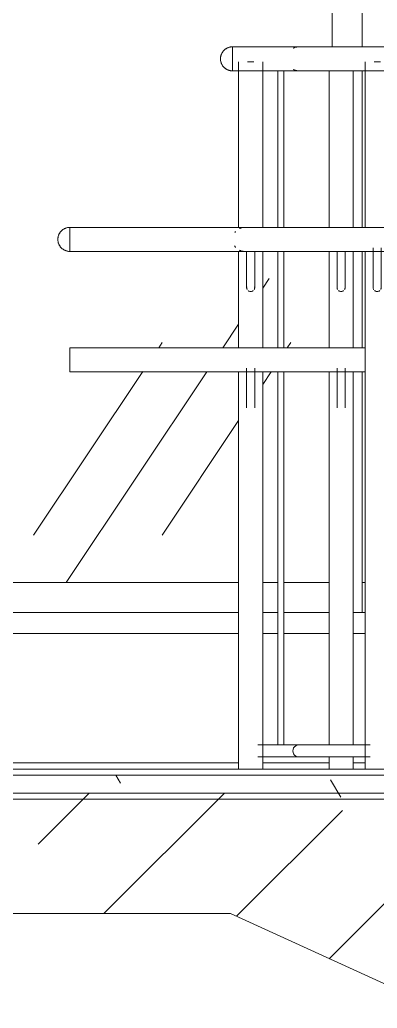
# Model space of a CAD drawing. Header units: millimetres. Extents: x -515342 to 330399, y -224905 to 507333.
# Drawn here: x 266367 to 266960, y 87624 to 89266 of the extents above; entities that cross this region are included whole.
import ezdxf

# ---------------------------------------------------------------- set-up
doc = ezdxf.new("R2010")
doc.units = ezdxf.units.MM
doc.layers.get('0').update_dxf_attribs({"lineweight": 0})
for name, color, linetype, lineweight in [('Витраж', 7, 'Continuous', 0), ('Лестницы', 7, 'Continuous', 0), ('Ограждение', 7, 'Continuous', 0), ('Панели витража', 7, 'Continuous', 0), ('Перекрытие', 7, 'Continuous', 0), ('Стены внутренние', 7, 'Continuous', 0)]:
    doc.layers.add(name, color=color, linetype=linetype, lineweight=lineweight)

# ---------------------------------------------------------------- blocks, each defined once
blk = doc.blocks.new('Ограждение - АР_Ограждение_Ограничение_D40-138916-О_АР_П_Разрез 2-2')
at = {"layer": 'Ограждение', "flags": 128}
for points in [[(5070, 870), (5070, 870.8), (5070.1, 871.6), (5070.1, 872.4), (5070.3, 873.2), (5070.4, 874), (5070.6, 874.8), (5070.8, 875.5), (5071, 876.3), (5071.3, 877), (5071.6, 877.8), (5071.9, 878.5), (5072.3, 879.2), (5072.6, 879.9), (5073.1, 880.6), (5073.5, 881.3), (5074, 881.9), (5074.4, 882.6), (5075, 883.2), (5075.5, 883.8), (5076.1, 884.3), (5076.7, 884.9), (5077.3, 885.4), (5077.9, 885.9), (5078.5, 886.4), (5079.2, 886.8), (5079.9, 887.2), (5080.6, 887.6), (5081.3, 888), (5082, 888.3), (5082.8, 888.6), (5083.5, 888.9), (5084.3, 889.2), (5085, 889.4), (5085.8, 889.6), (5086.6, 889.7), (5087.4, 889.8), (5088.2, 889.9), (5089, 890), (5089.8, 890), (5090, 890)], [(5090, 850), (5089.2, 850), (5088.4, 850.1), (5087.6, 850.1), (5086.8, 850.3), (5086, 850.4), (5085.2, 850.6), (5084.5, 850.8), (5083.7, 851), (5083, 851.3), (5082.2, 851.6), (5081.5, 851.9), (5080.8, 852.3), (5080.1, 852.6), (5079.4, 853.1), (5078.7, 853.5), (5078.1, 854), (5077.4, 854.4), (5076.8, 855), (5076.2, 855.5), (5075.7, 856.1), (5075.1, 856.7), (5074.6, 857.3), (5074.1, 857.9), (5073.6, 858.5), (5073.2, 859.2), (5072.8, 859.9), (5072.4, 860.6), (5072, 861.3), (5071.7, 862), (5071.4, 862.8), (5071.1, 863.5), (5070.8, 864.3), (5070.6, 865), (5070.4, 865.8), (5070.3, 866.6), (5070.2, 867.4), (5070.1, 868.2), (5070, 869), (5070, 869.8), (5070, 870)]]:
    blk.add_lwpolyline(points, dxfattribs=at)
blk = doc.blocks.new('Ограждение - АР_Ограждение_Балясина_D40 доп поручень 700_900-10028959-О_АР_П_Разрез 2-2')
at = {"layer": 'Ограждение'}
for p, q in [((5520, 1150.1), (5520, 890)), ((5560, 890), (5560, 1150.1)), ((5520, 850), (5520, 690)), ((5533.3, 850), (5533.3, 820)), ((5546.7, 820), (5546.7, 850)), ((5560, 690), (5560, 850)), ((5520, 650), (5520, 30)), ((5533.3, 655.9), (5533.3, 620)), ((5546.7, 620), (5546.7, 655.9)), ((5560, 30), (5560, 650)), ((5520, 10), (5520, -10)), ((5560, -10), (5560, 10.3))]:
    blk.add_line(p, q, dxfattribs=at)
at = {"layer": 'Ограждение', "flags": 128}
for points in [[(5533.3, 820), (5533.3, 818.8), (5533.3, 817.6), (5533.3, 816.4), (5533.3, 815.2), (5533.3, 814), (5533.3, 812.9), (5533.3, 811.7), (5533.3, 810.6), (5533.3, 809.4), (5533.3, 808.3), (5533.3, 807.2), (5533.3, 806.1), (5533.3, 805.1), (5533.3, 804.1), (5533.3, 803.1), (5533.3, 802.1), (5533.3, 801.1), (5533.3, 800.2), (5533.3, 799.3), (5533.3, 798.5), (5533.3, 797.7), (5533.3, 796.9), (5533.3, 796.1), (5533.3, 795.4), (5533.3, 794.8), (5533.3, 794.1), (5533.3, 793.5), (5533.3, 793), (5533.3, 792.5), (5533.3, 792), (5533.3, 791.6), (5533.3, 791.3), (5533.3, 790.9), (5533.3, 790.7), (5533.3, 790.4), (5533.3, 790.3), (5533.3, 790.1), (5533.3, 790), (5533.3, 790)], [(5546.7, 790), (5546.7, 790), (5546.7, 790.1), (5546.7, 790.2), (5546.7, 790.4), (5546.7, 790.6), (5546.7, 790.9), (5546.7, 791.2), (5546.7, 791.5), (5546.7, 791.9), (5546.7, 792.4), (5546.7, 792.9), (5546.7, 793.4), (5546.7, 794), (5546.7, 794.6), (5546.7, 795.2), (5546.7, 795.9), (5546.7, 796.7), (5546.7, 797.4), (5546.7, 798.3), (5546.7, 799.1), (5546.7, 800), (5546.7, 800.9), (5546.7, 801.8), (5546.7, 802.8), (5546.7, 803.8), (5546.7, 804.8), (5546.7, 805.9), (5546.7, 806.9), (5546.7, 808), (5546.7, 809.1), (5546.7, 810.3), (5546.7, 811.4), (5546.7, 812.6), (5546.7, 813.7), (5546.7, 814.9), (5546.7, 816.1), (5546.7, 817.3), (5546.7, 818.5), (5546.7, 819.7), (5546.7, 820)], [(5533.3, 620), (5533.3, 618.8), (5533.3, 617.6), (5533.3, 616.4), (5533.3, 615.2), (5533.3, 614), (5533.3, 612.9), (5533.3, 611.7), (5533.3, 610.6), (5533.3, 609.4), (5533.3, 608.3), (5533.3, 607.2), (5533.3, 606.1), (5533.3, 605.1), (5533.3, 604.1), (5533.3, 603.1), (5533.3, 602.1), (5533.3, 601.1), (5533.3, 600.2), (5533.3, 599.3), (5533.3, 598.5), (5533.3, 597.7), (5533.3, 596.9), (5533.3, 596.1), (5533.3, 595.4), (5533.3, 594.8), (5533.3, 594.1), (5533.3, 593.5), (5533.3, 593), (5533.3, 592.5), (5533.3, 592), (5533.3, 591.6), (5533.3, 591.3), (5533.3, 590.9), (5533.3, 590.7), (5533.3, 590.4), (5533.3, 590.3), (5533.3, 590.1), (5533.3, 590), (5533.3, 590)], [(5546.7, 590), (5546.7, 590), (5546.7, 590.1), (5546.7, 590.2), (5546.7, 590.4), (5546.7, 590.6), (5546.7, 590.9), (5546.7, 591.2), (5546.7, 591.5), (5546.7, 591.9), (5546.7, 592.4), (5546.7, 592.9), (5546.7, 593.4), (5546.7, 594), (5546.7, 594.6), (5546.7, 595.2), (5546.7, 595.9), (5546.7, 596.7), (5546.7, 597.4), (5546.7, 598.3), (5546.7, 599.1), (5546.7, 600), (5546.7, 600.9), (5546.7, 601.8), (5546.7, 602.8), (5546.7, 603.8), (5546.7, 604.8), (5546.7, 605.9), (5546.7, 606.9), (5546.7, 608), (5546.7, 609.1), (5546.7, 610.3), (5546.7, 611.4), (5546.7, 612.6), (5546.7, 613.7), (5546.7, 614.9), (5546.7, 616.1), (5546.7, 617.3), (5546.7, 618.5), (5546.7, 619.7), (5546.7, 620)]]:
    blk.add_lwpolyline(points, dxfattribs=at)
at = {"layer": 'Ограждение'}
for points, knots in [([(5534.2, 786.7), (5534, 787), (5533.7, 787.7), (5533.4, 788.7), (5533.3, 789.6), (5533.3, 790.3), (5533.4, 790.8), (5533.4, 791)], [0.3333333, 0.3333333, 0.3333333, 0.3333333, 0.3888889, 0.4444444, 0.4791667, 0.5138889, 0.5486111, 0.5486111, 0.5486111, 0.5486111]), ([(5546.6, 791.2), (5546.6, 790.9), (5546.7, 790.4), (5546.7, 789.7), (5546.6, 789), (5546.4, 788), (5546.1, 787.2), (5545.8, 786.7), (5545.8, 786.7)], [0.4444444, 0.4444444, 0.4444444, 0.4444444, 0.4791667, 0.5138889, 0.5486111, 0.5833333, 0.6527778, 0.6666667, 0.6666667, 0.6666667, 0.6666667]), ([(5544.3, 784.9), (5544.2, 784.8), (5543.8, 784.5), (5542.4, 783.7), (5541, 783.3), (5540, 783.3)], [0.7777778, 0.7777778, 0.7777778, 0.7777778, 0.7916667, 0.8611111, 1, 1, 1, 1])]:
    blk.add_open_spline(points, degree=3, knots=knots, dxfattribs=at)
blk.add_open_spline([(5540, 783.3), (5539.2, 783.3), (5537.7, 783.6), (5536.3, 784.4), (5535.7, 784.9)], degree=3, dxfattribs=at)
blk = doc.blocks.new('Ограждение - АР_Ограждение_Балясина_10-9707770-О_АР_П_Разрез 2-2')
at = {"layer": 'Ограждение'}
for p, q in [((5435, 1150), (5435, 890)), ((5440, 1150), (5435, 1150)), ((5445, 1150), (5440, 1150)), ((5445, 890), (5445, 1150)), ((5435, 850), (5435, 689.9)), ((5445, 689.9), (5445, 850)), ((5435, 650), (5435, 30)), ((5445, 30), (5445, 650)), ((5435, 30), (5440, 30)), ((5440, 30), (5445, 30))]:
    blk.add_line(p, q, dxfattribs=at)
blk = doc.blocks.new('Ограждение - АР_Ограждение_Балясина_D40 доп поручень 700_900-V185-О_АР_П_Разрез 2-2')
at = {"layer": 'Ограждение'}
for p, q in [((5370, 1165), (5370, 890)), ((5384.8, 1165), (5390, 1165)), ((5390, 1165), (5395.2, 1165)), ((5410, 890), (5410, 1165)), ((5370, 850), (5370, 690)), ((5383.3, 850.4), (5383.3, 820)), ((5396.7, 820), (5396.7, 850)), ((5410, 690), (5410, 850)), ((5370, 650), (5370, -10)), ((5383.3, 655.9), (5383.3, 620)), ((5396.7, 620), (5396.7, 655.9)), ((5410, -10), (5410, 650))]:
    blk.add_line(p, q, dxfattribs=at)
at = {"layer": 'Ограждение', "flags": 128}
for points in [[(5383.3, 820), (5383.3, 818.8), (5383.3, 817.6), (5383.3, 816.4), (5383.3, 815.2), (5383.3, 814), (5383.3, 812.9), (5383.3, 811.7), (5383.3, 810.6), (5383.3, 809.4), (5383.3, 808.3), (5383.3, 807.2), (5383.3, 806.1), (5383.3, 805.1), (5383.3, 804.1), (5383.3, 803.1), (5383.3, 802.1), (5383.3, 801.1), (5383.3, 800.2), (5383.3, 799.3), (5383.3, 798.5), (5383.3, 797.7), (5383.3, 796.9), (5383.3, 796.1), (5383.3, 795.4), (5383.3, 794.8), (5383.3, 794.1), (5383.3, 793.5), (5383.3, 793), (5383.3, 792.5), (5383.3, 792), (5383.3, 791.6), (5383.3, 791.3), (5383.3, 790.9), (5383.3, 790.7), (5383.3, 790.4), (5383.3, 790.3), (5383.3, 790.1), (5383.3, 790), (5383.3, 790)], [(5396.7, 790), (5396.7, 790), (5396.7, 790.1), (5396.7, 790.2), (5396.7, 790.4), (5396.7, 790.6), (5396.7, 790.9), (5396.7, 791.2), (5396.7, 791.5), (5396.7, 791.9), (5396.7, 792.4), (5396.7, 792.9), (5396.7, 793.4), (5396.7, 794), (5396.7, 794.6), (5396.7, 795.2), (5396.7, 795.9), (5396.7, 796.7), (5396.7, 797.4), (5396.7, 798.3), (5396.7, 799.1), (5396.7, 800), (5396.7, 800.9), (5396.7, 801.8), (5396.7, 802.8), (5396.7, 803.8), (5396.7, 804.8), (5396.7, 805.9), (5396.7, 806.9), (5396.7, 808), (5396.7, 809.1), (5396.7, 810.3), (5396.7, 811.4), (5396.7, 812.6), (5396.7, 813.7), (5396.7, 814.9), (5396.7, 816.1), (5396.7, 817.3), (5396.7, 818.5), (5396.7, 819.7), (5396.7, 820)], [(5383.3, 620), (5383.3, 618.8), (5383.3, 617.6), (5383.3, 616.4), (5383.3, 615.2), (5383.3, 614), (5383.3, 612.9), (5383.3, 611.7), (5383.3, 610.6), (5383.3, 609.4), (5383.3, 608.3), (5383.3, 607.2), (5383.3, 606.1), (5383.3, 605.1), (5383.3, 604.1), (5383.3, 603.1), (5383.3, 602.1), (5383.3, 601.1), (5383.3, 600.2), (5383.3, 599.3), (5383.3, 598.5), (5383.3, 597.7), (5383.3, 596.9), (5383.3, 596.1), (5383.3, 595.4), (5383.3, 594.8), (5383.3, 594.1), (5383.3, 593.5), (5383.3, 593), (5383.3, 592.5), (5383.3, 592), (5383.3, 591.6), (5383.3, 591.3), (5383.3, 590.9), (5383.3, 590.7), (5383.3, 590.4), (5383.3, 590.3), (5383.3, 590.1), (5383.3, 590), (5383.3, 590)], [(5396.7, 590), (5396.7, 590), (5396.7, 590.1), (5396.7, 590.2), (5396.7, 590.4), (5396.7, 590.6), (5396.7, 590.9), (5396.7, 591.2), (5396.7, 591.5), (5396.7, 591.9), (5396.7, 592.4), (5396.7, 592.9), (5396.7, 593.4), (5396.7, 594), (5396.7, 594.6), (5396.7, 595.2), (5396.7, 595.9), (5396.7, 596.7), (5396.7, 597.4), (5396.7, 598.3), (5396.7, 599.1), (5396.7, 600), (5396.7, 600.9), (5396.7, 601.8), (5396.7, 602.8), (5396.7, 603.8), (5396.7, 604.8), (5396.7, 605.9), (5396.7, 606.9), (5396.7, 608), (5396.7, 609.1), (5396.7, 610.3), (5396.7, 611.4), (5396.7, 612.6), (5396.7, 613.7), (5396.7, 614.9), (5396.7, 616.1), (5396.7, 617.3), (5396.7, 618.5), (5396.7, 619.7), (5396.7, 620)]]:
    blk.add_lwpolyline(points, dxfattribs=at)
at = {"layer": 'Ограждение'}
for points, knots in [([(5384.2, 786.7), (5384, 787), (5383.7, 787.7), (5383.4, 788.7), (5383.3, 789.6), (5383.3, 790.3), (5383.4, 790.8), (5383.4, 791)], [0.3333333, 0.3333333, 0.3333333, 0.3333333, 0.3888889, 0.4444444, 0.4791667, 0.5138889, 0.5486111, 0.5486111, 0.5486111, 0.5486111]), ([(5396.6, 791.2), (5396.6, 790.9), (5396.7, 790.4), (5396.7, 789.7), (5396.6, 789), (5396.4, 788), (5396.1, 787.2), (5395.8, 786.7), (5395.8, 786.7)], [0.4444444, 0.4444444, 0.4444444, 0.4444444, 0.4791667, 0.5138889, 0.5486111, 0.5833333, 0.6527778, 0.6666667, 0.6666667, 0.6666667, 0.6666667]), ([(5394.3, 784.9), (5394.2, 784.8), (5393.8, 784.5), (5392.4, 783.7), (5391, 783.3), (5390, 783.3)], [0.7777778, 0.7777778, 0.7777778, 0.7777778, 0.7916667, 0.8611111, 1, 1, 1, 1])]:
    blk.add_open_spline(points, degree=3, knots=knots, dxfattribs=at)
blk.add_open_spline([(5390, 783.3), (5389.2, 783.3), (5387.7, 783.6), (5386.3, 784.4), (5385.7, 784.9)], degree=3, dxfattribs=at)
blk = doc.blocks.new('Ограждение - Ограждение-9707695-О_АР_П_Разрез 2-2')
at = {"layer": 'Ограждение'}
for p, q in [((5470, 30), (5401.8, 30)), ((5401.8, 10), (5470, 10))]:
    blk.add_line(p, q, dxfattribs=at)
for name in ['Ограждение - АР_Ограждение_Балясина_D40 доп поручень 700_900-V185-О_АР_П_Разрез 2-2', 'Ограждение - АР_Ограждение_Балясина_10-9707770-О_АР_П_Разрез 2-2', 'Ограждение - АР_Ограждение_Балясина_D40 доп поручень 700_900-10028959-О_АР_П_Разрез 2-2', 'Ограждение - АР_Ограждение_Балясина_D40 доп поручень 700_900-10028959-О_АР_П_Разрез 2-2']:
    blk.add_blockref(name, (0, 0))
blk = doc.blocks.new('Тип верхнего поручня - АР_Ограждение_Ограничение_D40-138916-О_АР_П_Разрез 2-2')
at = {"layer": 'Ограждение', "flags": 128}
for points in [[(5339.9, 1170), (5339.9, 1170.8), (5340, 1171.6), (5340.1, 1172.4), (5340.2, 1173.2), (5340.3, 1174), (5340.5, 1174.8), (5340.7, 1175.5), (5340.9, 1176.3), (5341.2, 1177), (5341.5, 1177.8), (5341.8, 1178.5), (5342.2, 1179.2), (5342.6, 1179.9), (5343, 1180.6), (5343.4, 1181.3), (5343.9, 1181.9), (5344.4, 1182.6), (5344.9, 1183.2), (5345.4, 1183.8), (5346, 1184.3), (5346.6, 1184.9), (5347.2, 1185.4), (5347.8, 1185.9), (5348.5, 1186.4), (5349.1, 1186.8), (5349.8, 1187.2), (5350.5, 1187.6), (5351.2, 1188), (5351.9, 1188.3), (5352.7, 1188.6), (5353.4, 1188.9), (5354.2, 1189.2), (5355, 1189.4), (5355.7, 1189.6), (5356.5, 1189.7), (5357.3, 1189.8), (5358.1, 1189.9), (5358.9, 1190), (5359.7, 1190), (5359.9, 1190)], [(5359.9, 1150), (5359.1, 1150), (5358.3, 1150.1), (5357.5, 1150.1), (5356.7, 1150.3), (5356, 1150.4), (5355.2, 1150.6), (5354.4, 1150.8), (5353.6, 1151), (5352.9, 1151.3), (5352.1, 1151.6), (5351.4, 1151.9), (5350.7, 1152.3), (5350, 1152.6), (5349.3, 1153.1), (5348.6, 1153.5), (5348, 1154), (5347.4, 1154.4), (5346.7, 1155), (5346.1, 1155.5), (5345.6, 1156.1), (5345, 1156.7), (5344.5, 1157.3), (5344, 1157.9), (5343.5, 1158.5), (5343.1, 1159.2), (5342.7, 1159.9), (5342.3, 1160.6), (5341.9, 1161.3), (5341.6, 1162), (5341.3, 1162.8), (5341, 1163.5), (5340.8, 1164.3), (5340.6, 1165), (5340.4, 1165.8), (5340.2, 1166.6), (5340.1, 1167.4), (5340, 1168.2), (5340, 1169), (5339.9, 1169.8), (5339.9, 1170)]]:
    blk.add_lwpolyline(points, dxfattribs=at)
blk = doc.blocks.new('Тип верхнего поручня - Верхний поручень_Внутренний_-9707698-О_АР_П_Разрез 2-2')
at = {"layer": 'Ограждение'}
for p, q in [((5390, 1190), (5359.9, 1190)), ((5359.9, 1170), (5359.9, 1190)), ((5506.2, 1190), (5390, 1190)), ((5570, 1190), (5523.6, 1190)), ((5359.9, 1150), (5359.9, 1170)), ((5359.9, 1150), (5390, 1150)), ((5390, 1150), (5482.5, 1150)), ((5521.4, 1150), (5570, 1150))]:
    blk.add_line(p, q, dxfattribs=at)
blk = doc.blocks.new('Тип перил - АР_Ограждение_Ограничение_D40-138916-О_АР_П_Разрез 2-2')
at = {"layer": 'Ограждение', "flags": 128}
for points in [[(5070, 870), (5070, 870.8), (5070.1, 871.6), (5070.1, 872.4), (5070.3, 873.2), (5070.4, 874), (5070.6, 874.8), (5070.8, 875.5), (5071, 876.3), (5071.3, 877), (5071.6, 877.8), (5071.9, 878.5), (5072.3, 879.2), (5072.6, 879.9), (5073.1, 880.6), (5073.5, 881.3), (5074, 881.9), (5074.4, 882.6), (5075, 883.2), (5075.5, 883.8), (5076.1, 884.3), (5076.7, 884.9), (5077.3, 885.4), (5077.9, 885.9), (5078.5, 886.4), (5079.2, 886.8), (5079.9, 887.2), (5080.6, 887.6), (5081.3, 888), (5082, 888.3), (5082.8, 888.6), (5083.5, 888.9), (5084.3, 889.2), (5085, 889.4), (5085.8, 889.6), (5086.6, 889.7), (5087.4, 889.8), (5088.2, 889.9), (5089, 890), (5089.8, 890), (5090, 890)], [(5090, 850), (5089.2, 850), (5088.4, 850.1), (5087.6, 850.1), (5086.8, 850.3), (5086, 850.4), (5085.2, 850.6), (5084.5, 850.8), (5083.7, 851), (5083, 851.3), (5082.2, 851.6), (5081.5, 851.9), (5080.8, 852.3), (5080.1, 852.6), (5079.4, 853.1), (5078.7, 853.5), (5078.1, 854), (5077.4, 854.4), (5076.8, 855), (5076.2, 855.5), (5075.7, 856.1), (5075.1, 856.7), (5074.6, 857.3), (5074.1, 857.9), (5073.6, 858.5), (5073.2, 859.2), (5072.8, 859.9), (5072.4, 860.6), (5072, 861.3), (5071.7, 862), (5071.4, 862.8), (5071.1, 863.5), (5070.8, 864.3), (5070.6, 865), (5070.4, 865.8), (5070.3, 866.6), (5070.2, 867.4), (5070.1, 868.2), (5070, 869), (5070, 869.8), (5070, 870)]]:
    blk.add_lwpolyline(points, dxfattribs=at)
blk = doc.blocks.new('Тип перил - Перила_Внутренний_-9707709-О_АР_П_Разрез 2-2')
at = {"layer": 'Ограждение'}
for p, q in [((5390, 890), (5090, 890)), ((5090, 870), (5090, 890)), ((5430, 890), (5390, 890)), ((5090, 850), (5090, 870)), ((5090, 850), (5390, 850)), ((5390, 850), (5430, 850))]:
    blk.add_line(p, q, dxfattribs=at)
blk = doc.blocks.new('Тип перил - Перила_Внутренний_-9707720-О_АР_П_Разрез 2-2')
at = {"layer": 'Ограждение'}
for p, q in [((5390, 690), (5090, 690)), ((5090, 670), (5090, 690)), ((5579.6, 690), (5390, 690)), ((5090, 650), (5090, 670)), ((5090, 650), (5390, 650)), ((5390, 650), (5579.6, 650))]:
    blk.add_line(p, q, dxfattribs=at)
blk = doc.blocks.new('Ограждение - АР_Ограждение_Балясина_D40_900-10028987-О_АР_П_Разрез 2-2')
at = {"layer": 'Ограждение'}
for p, q in [((5580, 890), (5580, 1165)), ((5600, 1165), (5594.8, 1165)), ((5605.2, 1165), (5600, 1165)), ((5620, 1165), (5620, 890)), ((5593.3, 820), (5593.3, 855.9)), ((5606.7, 855.9), (5606.7, 820)), ((5580, -10), (5580, 850)), ((5620, 850), (5620, -10))]:
    blk.add_line(p, q, dxfattribs=at)
at = {"layer": 'Ограждение', "flags": 128}
for points in [[(5593.3, 790), (5593.3, 790), (5593.3, 790.1), (5593.3, 790.2), (5593.3, 790.4), (5593.3, 790.6), (5593.3, 790.9), (5593.3, 791.2), (5593.3, 791.5), (5593.3, 791.9), (5593.3, 792.4), (5593.3, 792.9), (5593.3, 793.4), (5593.3, 794), (5593.3, 794.6), (5593.3, 795.2), (5593.3, 795.9), (5593.3, 796.7), (5593.3, 797.4), (5593.3, 798.3), (5593.3, 799.1), (5593.3, 800), (5593.3, 800.9), (5593.3, 801.8), (5593.3, 802.8), (5593.3, 803.8), (5593.3, 804.8), (5593.3, 805.9), (5593.3, 806.9), (5593.3, 808), (5593.3, 809.1), (5593.3, 810.3), (5593.3, 811.4), (5593.3, 812.6), (5593.3, 813.7), (5593.3, 814.9), (5593.3, 816.1), (5593.3, 817.3), (5593.3, 818.5), (5593.3, 819.7), (5593.3, 820)], [(5606.7, 820), (5606.7, 818.8), (5606.7, 817.6), (5606.7, 816.4), (5606.7, 815.2), (5606.7, 814), (5606.7, 812.9), (5606.7, 811.7), (5606.7, 810.6), (5606.7, 809.4), (5606.7, 808.3), (5606.7, 807.2), (5606.7, 806.1), (5606.7, 805.1), (5606.7, 804.1), (5606.7, 803.1), (5606.7, 802.1), (5606.7, 801.1), (5606.7, 800.2), (5606.7, 799.3), (5606.7, 798.5), (5606.7, 797.7), (5606.7, 796.9), (5606.7, 796.1), (5606.7, 795.4), (5606.7, 794.8), (5606.7, 794.1), (5606.7, 793.5), (5606.7, 793), (5606.7, 792.5), (5606.7, 792), (5606.7, 791.6), (5606.7, 791.3), (5606.7, 790.9), (5606.7, 790.7), (5606.7, 790.4), (5606.7, 790.3), (5606.7, 790.1), (5606.7, 790), (5606.7, 790)]]:
    blk.add_lwpolyline(points, dxfattribs=at)
at = {"layer": 'Ограждение'}
for points, knots in [([(5593.4, 791.2), (5593.4, 790.9), (5593.3, 790.4), (5593.3, 789.7), (5593.4, 789), (5593.6, 788), (5593.9, 787.2), (5594.2, 786.7), (5594.2, 786.7)], [0.4444444, 0.4444444, 0.4444444, 0.4444444, 0.4791667, 0.5138889, 0.5486111, 0.5833333, 0.6527778, 0.6666667, 0.6666667, 0.6666667, 0.6666667]), ([(5605.8, 786.7), (5606, 787), (5606.3, 787.7), (5606.6, 788.7), (5606.7, 789.6), (5606.7, 790.3), (5606.6, 790.8), (5606.6, 791)], [0.3333333, 0.3333333, 0.3333333, 0.3333333, 0.3888889, 0.4444444, 0.4791667, 0.5138889, 0.5486111, 0.5486111, 0.5486111, 0.5486111]), ([(5595.7, 784.9), (5595.8, 784.8), (5596.2, 784.5), (5597.6, 783.7), (5599, 783.3), (5600, 783.3)], [0.7777778, 0.7777778, 0.7777778, 0.7777778, 0.7916667, 0.8611111, 1, 1, 1, 1])]:
    blk.add_open_spline(points, degree=3, knots=knots, dxfattribs=at)
blk.add_open_spline([(5600, 783.3), (5600.8, 783.3), (5602.3, 783.6), (5603.7, 784.4), (5604.3, 784.9)], degree=3, dxfattribs=at)
blk = doc.blocks.new('Ограждение - Ограждение-9707916-О_АР_П_Разрез 2-2')
at = {"layer": 'Ограждение'}
for p, q in [((5588.2, 30), (5470, 30)), ((5470, 10), (5588.2, 10))]:
    blk.add_line(p, q, dxfattribs=at)
at = {"layer": 'Ограждение', "flags": 128}
for points in [[(5460, 20), (5460.3, 22.6), (5461.3, 25), (5462.9, 27.1), (5465, 28.7), (5467.4, 29.7), (5470, 30)], [(5470, 30), (5467.4, 29.7), (5465, 28.7), (5462.9, 27.1), (5461.3, 25), (5460.3, 22.6), (5460, 20)], [(5470, 10), (5467.4, 10.3), (5465, 11.3), (5462.9, 12.9), (5461.3, 15), (5460.3, 17.4), (5460, 20)], [(5460, 20), (5460.3, 17.4), (5461.3, 15), (5462.9, 12.9), (5465, 11.3), (5467.4, 10.3), (5470, 10)]]:
    blk.add_lwpolyline(points, dxfattribs=at)
blk.add_blockref('Ограждение - АР_Ограждение_Балясина_D40_900-10028987-О_АР_П_Разрез 2-2', (0, 0))
blk = doc.blocks.new('Тип верхнего поручня - Верхний поручень_Внутренний_-9708042-О_АР_П_Разрез 2-2')
at = {"layer": 'Ограждение'}
for p, q in [((5727.5, 1190), (5570, 1190)), ((5570, 1150), (5727.5, 1150))]:
    blk.add_line(p, q, dxfattribs=at)
at = {"layer": 'Ограждение', "flags": 128}
for points in [[(5460.6, 1187.6), (5461.3, 1188), (5462, 1188.3), (5462.8, 1188.6), (5463.5, 1188.9), (5464.3, 1189.2), (5465, 1189.4), (5465.8, 1189.6), (5466.6, 1189.7), (5467.4, 1189.8), (5468.2, 1189.9), (5469, 1190), (5469.8, 1190), (5470, 1190)], [(5570, 1190), (5566, 1190), (5562, 1190), (5558, 1190), (5554.1, 1190), (5550.1, 1190), (5546.2, 1190), (5542.4, 1190), (5538.5, 1190), (5534.8, 1190), (5531.1, 1190), (5527.4, 1190), (5523.8, 1190), (5520.3, 1190), (5516.9, 1190), (5513.5, 1190), (5510.3, 1190), (5507.1, 1190), (5504.1, 1190), (5501.1, 1190), (5498.3, 1190), (5495.5, 1190), (5492.9, 1190), (5490.4, 1190), (5488.1, 1190), (5485.9, 1190), (5483.8, 1190), (5481.8, 1190), (5480, 1190), (5478.3, 1190), (5476.8, 1190), (5475.4, 1190), (5474.2, 1190), (5473.1, 1190), (5472.2, 1190), (5471.5, 1190), (5470.9, 1190), (5470.4, 1190), (5470.1, 1190), (5470, 1190), (5470, 1190)], [(5470, 1190), (5470.1, 1190), (5470.3, 1190), (5470.7, 1190), (5471.3, 1190), (5472, 1190), (5472.9, 1190), (5473.9, 1190), (5475.1, 1190), (5476.4, 1190), (5477.9, 1190), (5479.5, 1190), (5481.3, 1190), (5483.2, 1190), (5485.3, 1190), (5487.5, 1190), (5489.8, 1190), (5492.2, 1190), (5494.8, 1190), (5497.5, 1190), (5500.3, 1190), (5503.3, 1190), (5506.3, 1190), (5509.4, 1190), (5512.6, 1190), (5516, 1190), (5519.4, 1190), (5522.9, 1190), (5526.4, 1190), (5530.1, 1190), (5533.8, 1190), (5537.5, 1190), (5541.3, 1190), (5545.2, 1190), (5549.1, 1190), (5553, 1190), (5557, 1190), (5560.9, 1190), (5564.9, 1190), (5568.9, 1190)], [(5464.5, 1150.8), (5463.7, 1151), (5463, 1151.3), (5462.2, 1151.6), (5461.5, 1151.9), (5460.8, 1152.3)], [(5470, 1150), (5469.2, 1150), (5468.4, 1150.1), (5467.6, 1150.1), (5466.8, 1150.3), (5466, 1150.4), (5465.2, 1150.6)], [(5470, 1150), (5470.1, 1150), (5470.3, 1150), (5470.7, 1150), (5471.3, 1150), (5472, 1150), (5472.9, 1150), (5473.9, 1150), (5475.1, 1150), (5476.4, 1150), (5477.9, 1150), (5479.5, 1150), (5481.3, 1150), (5483.2, 1150), (5485.3, 1150), (5487.5, 1150), (5489.8, 1150), (5492.2, 1150), (5494.8, 1150), (5497.5, 1150), (5500.3, 1150), (5503.3, 1150), (5506.3, 1150), (5509.4, 1150), (5512.6, 1150), (5516, 1150), (5519.4, 1150), (5522.9, 1150), (5526.4, 1150), (5530.1, 1150), (5533.8, 1150), (5537.5, 1150), (5541.3, 1150), (5545.2, 1150), (5549.1, 1150), (5553, 1150), (5557, 1150), (5560.9, 1150), (5564.9, 1150), (5568.9, 1150), (5570, 1150)], [(5481.8, 1150), (5480, 1150), (5478.3, 1150), (5476.8, 1150), (5475.4, 1150), (5474.2, 1150), (5473.1, 1150), (5472.2, 1150), (5471.5, 1150), (5470.9, 1150), (5470.4, 1150), (5470.1, 1150), (5470, 1150), (5470, 1150)], [(5570, 1150), (5566, 1150), (5562, 1150), (5558, 1150), (5554.1, 1150), (5550.1, 1150), (5546.2, 1150), (5542.4, 1150), (5538.5, 1150), (5534.8, 1150), (5531.1, 1150), (5527.4, 1150), (5523.8, 1150), (5521.4, 1150)]]:
    blk.add_lwpolyline(points, dxfattribs=at)
blk = doc.blocks.new('Тип перил - Перила_Внутренний_-9708056-О_АР_П_Разрез 2-2')
at = {"layer": 'Ограждение'}
for p, q in [((5738.7, 890), (5430, 890)), ((5430, 850), (5738.7, 850))]:
    blk.add_line(p, q, dxfattribs=at)
at = {"layer": 'Ограждение', "flags": 128}
for points in [[(5371.3, 888), (5372, 888.3), (5372.8, 888.6), (5373.5, 888.9), (5374.3, 889.2), (5375, 889.4), (5375.8, 889.6), (5376.6, 889.7), (5377.4, 889.8), (5378.2, 889.9), (5379, 890), (5379.8, 890), (5380, 890)], [(5430, 890), (5428, 890), (5426, 890), (5424, 890), (5422, 890), (5420.1, 890), (5418.1, 890), (5416.2, 890), (5414.3, 890), (5412.4, 890), (5410.5, 890), (5408.7, 890), (5406.9, 890), (5405.2, 890), (5403.4, 890), (5401.8, 890), (5400.1, 890), (5398.6, 890), (5397, 890), (5395.6, 890), (5394.1, 890), (5392.8, 890), (5391.5, 890), (5390.2, 890), (5389, 890), (5387.9, 890), (5386.9, 890), (5385.9, 890), (5385, 890), (5384.2, 890), (5383.4, 890), (5382.7, 890), (5382.1, 890), (5381.6, 890), (5381.1, 890), (5380.7, 890), (5380.4, 890), (5380.2, 890), (5380.1, 890), (5380, 890), (5380, 890)], [(5380, 890), (5380, 890), (5380.2, 890), (5380.4, 890), (5380.6, 890), (5381, 890), (5381.4, 890), (5381.9, 890), (5382.5, 890), (5383.2, 890), (5383.9, 890), (5384.8, 890), (5385.7, 890), (5386.6, 890), (5387.6, 890), (5388.7, 890), (5389.9, 890), (5391.1, 890)], [(5392.4, 890), (5393.8, 890), (5395.2, 890), (5396.6, 890), (5398.1, 890), (5399.7, 890), (5401.3, 890), (5403, 890), (5404.7, 890), (5406.4, 890), (5408.2, 890), (5410, 890), (5411.9, 890), (5413.8, 890), (5415.7, 890), (5417.6, 890), (5419.5, 890), (5421.5, 890), (5423.5, 890), (5425.5, 890), (5427.5, 890), (5429.5, 890)], [(5363.5, 881.3), (5364, 881.9), (5364.4, 882.6), (5365, 883.2)], [(5365.1, 856.7), (5364.6, 857.3), (5364.1, 857.9), (5363.6, 858.5), (5363.2, 859.2)], [(5380, 850), (5379.2, 850), (5378.4, 850.1), (5377.6, 850.1), (5376.8, 850.3), (5376, 850.4), (5375.2, 850.6), (5374.5, 850.8), (5373.7, 851), (5373, 851.3), (5372.2, 851.6), (5371.5, 851.9)], [(5380, 850), (5380, 850), (5380.2, 850), (5380.4, 850), (5380.6, 850), (5381, 850), (5381.4, 850), (5381.9, 850), (5382.5, 850), (5383.2, 850), (5383.9, 850), (5384.8, 850), (5385.7, 850), (5386.6, 850), (5387.6, 850), (5388.7, 850), (5389.9, 850), (5391.1, 850), (5392.4, 850), (5393.8, 850), (5395.2, 850), (5396.6, 850), (5398.1, 850), (5399.7, 850), (5401.3, 850), (5403, 850), (5404.7, 850), (5406.4, 850), (5408.2, 850), (5410, 850), (5411.9, 850), (5413.8, 850), (5415.7, 850), (5417.6, 850), (5419.5, 850), (5421.5, 850), (5423.5, 850), (5425.5, 850), (5427.5, 850), (5429.5, 850), (5430, 850)], [(5391.5, 850), (5390.2, 850), (5389, 850), (5387.9, 850), (5386.9, 850), (5385.9, 850), (5385, 850), (5384.2, 850), (5383.4, 850), (5382.7, 850), (5382.1, 850), (5381.6, 850), (5381.1, 850), (5380.7, 850), (5380.4, 850), (5380.2, 850), (5380.1, 850), (5380, 850), (5380, 850)], [(5430, 850), (5428, 850), (5426, 850), (5424, 850), (5422, 850), (5420.1, 850), (5418.1, 850), (5416.2, 850), (5414.3, 850), (5412.4, 850), (5410.5, 850), (5408.7, 850), (5406.9, 850), (5405.2, 850), (5403.4, 850), (5401.8, 850), (5400.1, 850), (5398.6, 850), (5397, 850), (5395.6, 850), (5394.1, 850), (5392.8, 850)]]:
    blk.add_lwpolyline(points, dxfattribs=at)
blk = doc.blocks.new('Прямоугольный импост - АР_Импост_50х100 _импост витража_-V237-О_АР_П_Разрез 2-2')
at = {"layer": 'Витраж'}
blk.add_line((5575, 250), (5575, 275), dxfattribs=at)
blk = doc.blocks.new('Системная панель - АР_ПанельВитража__Cтекло_СМ4-10132525-О_АР_П_Разрез 2-2')
at = {"layer": 'Панели витража'}
h = blk.add_hatch(dxfattribs=at)
h.set_pattern_fill('FP_44', color=256, style=0, pattern_type=2)
h.set_pattern_definition([(236.31, (-5255.8, 8823.7), (-1777.996, -3556.002), [641.07, -5769.6]), (236.31, (-5220.23, 8717), (-1777.996, -3556.002), [384.64, -6026.03]), (236.31, (-5433.6, 8717), (-1777.996, -3556.002), [384.64, -6026.03])])
h.paths.add_polyline_path([(4425, 300), (5370, 300), (5370, 650), (5090, 650.7), (5090, 690), (5370, 690), (5370, 850), (5088.3, 850.7), (5075, 857.4), (5075, 858.8), (5070.3, 868), (5071.7, 865.8), (5072.3, 866.5), (5072.7, 867.6), (5073.3, 868), (5071.5, 870.3), (5073.5, 872.3), (5073.5, 873.7), (5072.5, 874.5), (5071.6, 874.8), (5070.8, 875.2), (5073.5, 879.1), (5081.1, 887.2), (5085.8, 888.4), (5090, 889.3), (5090, 890), (5370, 890), (5370, 1150), (5358.2, 1150.7), (5344.9, 1157.4), (5345, 1158.8), (5340.3, 1168), (5341.7, 1165.8), (5342.3, 1166.5), (5342.7, 1167.6), (5343.2, 1168), (5341.5, 1170.3), (5343.5, 1172.3), (5343.4, 1173.7), (5342.4, 1174.5), (5341.6, 1174.8), (5340.7, 1175.2), (5343.5, 1179.1), (5351.1, 1187.2), (5355.8, 1188.4), (5359.9, 1189.3), (5359.9, 1190), (5525, 1190), (5525, 2725), (4425, 2725), (4425, 539.7)])
h.paths.add_polyline_path([(5410, 300), (5435, 300), (5435, 650), (5410, 650), (5410, 355.5)])
h.paths.add_polyline_path([(5445, 300), (5520, 300), (5520, 650), (5445, 650), (5445, 355.5)])
h.paths.add_polyline_path([(5410, 690), (5435, 690), (5435, 850), (5410, 849.7), (5410, 724)])
h.paths.add_polyline_path([(5445, 690), (5520, 690), (5520, 850), (5445, 850), (5445, 724)])
h.paths.add_polyline_path([(5390, 783.3), (5394.3, 785.3), (5385.7, 784.9), (5387.7, 783.7)])
h.paths.add_polyline_path([(5520, 890), (5520, 1150), (5445, 1150), (5445, 890), (5472.5, 890)])
h.paths.add_polyline_path([(5435, 890), (5435, 1150), (5410, 1150), (5410, 890), (5430, 890)])
blk = doc.blocks.new('Прямоугольный импост - АР_Импост_50х100 _импост витража_-V244-О_АР_П_Разрез 2-2')
at = {"layer": 'Витраж'}
for p, q in [((4425, 250), (4425, 300)), ((5370, 300), (4425, 300)), ((5435, 300), (5409.8, 300)), ((5520, 300), (5444.8, 300))]:
    blk.add_line(p, q, dxfattribs=at)
blk = doc.blocks.new('Прямоугольный импост - АР_Импост_50х100 _импост витража_-V245-О_АР_П_Разрез 2-2')
at = {"layer": 'Витраж'}
for p, q in [((5575, 250), (5575, 300)), ((5579.6, 300), (5575, 300)), ((5635, 300), (5620, 300)), ((5695.2, 300), (5644.8, 300)), ((5735, 300), (5705, 300)), ((5795.1, 300), (5744.8, 300)), ((5835.1, 300), (5804.9, 300)), ((5895.1, 300), (5844.9, 300)), ((5935.1, 300), (5904.9, 300)), ((5995.1, 300), (5944.9, 300)), ((6035.1, 300), (6004.9, 300)), ((6095.1, 300), (6044.9, 300)), ((6120, 300), (6104.9, 300)), ((6180, 300), (6160, 300)), ((6235.1, 300), (6220, 300)), ((6295.1, 300), (6244.9, 300)), ((6335.1, 300), (6304.9, 300)), ((6395.1, 300), (6344.9, 300)), ((6435.1, 300), (6404.9, 300)), ((6477.8, 300), (6444.9, 300)), ((6595.1, 300), (6571.1, 300)), ((6635.1, 300), (6604.9, 300)), ((6675, 300), (6644.9, 300)), ((6675, 300), (6675, 250.6))]:
    blk.add_line(p, q, dxfattribs=at)
blk = doc.blocks.new('Прямоугольный импост - АР_Импост_50х100 _импост витража_-V248-О_АР_П_Разрез 2-2')
at = {"layer": 'Витраж'}
for p, q in [((5525, 2750), (5525, 1190)), ((5575, 1190), (5575, 2750)), ((5575, 890), (5575, 1150)), ((5575, 690), (5575, 850)), ((5575, 275), (5575, 650))]:
    blk.add_line(p, q, dxfattribs=at)
blk = doc.blocks.new('Тип верхнего поручня - Верхний поручень_Внутренний_-10129593-О_АР_П_Разрез 2-2')
at = {"layer": 'Ограждение', "flags": 128}
for points in [[(5460.6, 1187.6), (5461.3, 1188), (5462, 1188.3), (5462.8, 1188.6), (5463.5, 1188.9), (5464.3, 1189.2), (5465, 1189.4), (5465.8, 1189.6), (5466.6, 1189.7), (5467.4, 1189.8), (5468.2, 1189.9), (5469, 1190), (5469.8, 1190), (5470, 1190)], [(5506.2, 1190), (5504.1, 1190), (5501.1, 1190), (5498.3, 1190), (5495.5, 1190), (5492.9, 1190), (5490.4, 1190), (5488.1, 1190), (5485.9, 1190), (5483.8, 1190), (5481.8, 1190), (5480, 1190), (5478.3, 1190), (5476.8, 1190), (5475.4, 1190), (5474.2, 1190), (5473.1, 1190), (5472.2, 1190), (5471.5, 1190), (5470.9, 1190), (5470.4, 1190), (5470.1, 1190), (5470, 1190), (5470, 1190)], [(5470, 1190), (5470.1, 1190), (5470.3, 1190), (5470.7, 1190), (5471.3, 1190), (5472, 1190), (5472.9, 1190), (5473.9, 1190), (5475.1, 1190), (5476.4, 1190), (5477.9, 1190), (5479.5, 1190), (5481.3, 1190), (5483.2, 1190), (5485.3, 1190), (5487.5, 1190), (5489.8, 1190), (5492.2, 1190), (5494.8, 1190), (5497.5, 1190), (5500.3, 1190), (5503.3, 1190), (5506.2, 1190)], [(5523.6, 1190), (5526.4, 1190), (5530.1, 1190), (5533.8, 1190), (5537.5, 1190), (5541.3, 1190), (5545.2, 1190), (5549.1, 1190), (5553, 1190), (5557, 1190), (5560.9, 1190), (5564.9, 1190), (5568.9, 1190)], [(5570, 1190), (5566, 1190), (5562, 1190), (5558, 1190), (5554.1, 1190), (5550.1, 1190), (5546.2, 1190), (5542.4, 1190), (5538.5, 1190), (5534.8, 1190), (5531.1, 1190), (5527.4, 1190), (5523.8, 1190)], [(5464.5, 1150.8), (5463.7, 1151), (5463, 1151.3), (5462.2, 1151.6), (5461.5, 1151.9), (5460.8, 1152.3)], [(5470, 1150), (5469.2, 1150), (5468.4, 1150.1), (5467.6, 1150.1), (5466.8, 1150.3), (5466, 1150.4)], [(5470, 1150), (5470.1, 1150), (5470.3, 1150), (5470.7, 1150), (5471.3, 1150), (5472, 1150), (5472.9, 1150), (5473.9, 1150), (5475.1, 1150), (5476.4, 1150), (5477.9, 1150), (5479.5, 1150), (5481.3, 1150), (5482.5, 1150)], [(5481.8, 1150), (5480, 1150), (5478.3, 1150), (5476.8, 1150), (5475.4, 1150), (5474.2, 1150), (5473.1, 1150), (5472.2, 1150), (5471.5, 1150), (5470.9, 1150), (5470.4, 1150), (5470.1, 1150), (5470, 1150), (5470, 1150)], [(5521.4, 1150), (5522.9, 1150), (5526, 1150)], [(5570, 1150), (5566, 1150), (5562, 1150), (5558, 1150), (5554.1, 1150), (5550.1, 1150), (5546.2, 1150), (5542.4, 1150), (5538.5, 1150), (5534.8, 1150), (5531.1, 1150), (5527.4, 1150), (5523.8, 1150), (5521.4, 1150)], [(5526.4, 1150), (5530.1, 1150), (5533.8, 1150), (5537.5, 1150), (5541.3, 1150), (5545.2, 1150), (5549.1, 1150), (5553, 1150), (5557, 1150), (5560.9, 1150), (5564.9, 1150), (5568.9, 1150)]]:
    blk.add_lwpolyline(points, dxfattribs=at)
blk = doc.blocks.new('Тип перил - Перила_Внутренний_-10129604-О_АР_П_Разрез 2-2')
at = {"layer": 'Ограждение'}
blk.add_line((5389.9, 850), (5391.1, 850), dxfattribs=at)
at = {"layer": 'Ограждение', "flags": 128}
for points in [[(5371.3, 888), (5372, 888.3), (5372.8, 888.6), (5373.5, 888.9), (5374.3, 889.2), (5375, 889.4), (5375.8, 889.6), (5376.6, 889.7), (5377.4, 889.8), (5378.2, 889.9), (5379, 890), (5379.8, 890), (5380, 890)], [(5391.5, 890), (5390.2, 890), (5389, 890), (5387.9, 890), (5386.9, 890), (5385.9, 890), (5385, 890), (5384.2, 890), (5383.4, 890), (5382.7, 890), (5382.1, 890), (5381.6, 890), (5381.1, 890), (5380.7, 890), (5380.4, 890), (5380.2, 890), (5380.1, 890), (5380, 890), (5380, 890)], [(5380, 890), (5380, 890), (5380.2, 890), (5380.4, 890), (5380.6, 890), (5381, 890), (5381.4, 890), (5381.9, 890), (5382.5, 890), (5383.2, 890), (5383.9, 890), (5384.8, 890), (5385.7, 890), (5386.6, 890), (5387.6, 890), (5388.7, 890), (5389.9, 890), (5391.1, 890)], [(5392.4, 890), (5393.8, 890), (5395.2, 890), (5396.6, 890), (5398.1, 890), (5399.7, 890), (5401.3, 890), (5403, 890), (5404.7, 890), (5406.4, 890), (5408.2, 890), (5410, 890), (5411.9, 890), (5413.8, 890), (5415.7, 890), (5417.6, 890), (5418.9, 890)], [(5418.1, 890), (5416.2, 890), (5414.3, 890), (5412.4, 890), (5410.5, 890), (5408.7, 890), (5406.9, 890), (5405.2, 890), (5403.4, 890), (5401.8, 890), (5400.1, 890), (5398.6, 890), (5397, 890), (5395.6, 890), (5394.1, 890), (5392.8, 890)], [(5419.5, 890), (5421.5, 890), (5423.5, 890), (5425.5, 890), (5427.5, 890), (5429.5, 890)], [(5430, 890), (5428, 890), (5426, 890), (5424, 890), (5422, 890), (5420.1, 890)], [(5363.5, 881.3), (5364, 881.9), (5364.4, 882.6), (5365, 883.2)], [(5365.1, 856.7), (5364.6, 857.3), (5364.1, 857.9), (5363.6, 858.5), (5363.2, 859.2)], [(5380, 850), (5379.2, 850), (5378.4, 850.1), (5377.6, 850.1), (5376.8, 850.3), (5376, 850.4), (5375.2, 850.6), (5374.5, 850.8), (5373.7, 851), (5373, 851.3), (5372.2, 851.6), (5371.5, 851.9)], [(5380, 850), (5380, 850), (5380.2, 850), (5380.4, 850), (5380.6, 850), (5381, 850), (5381.4, 850), (5381.9, 850), (5382.5, 850), (5383.2, 850), (5383.9, 850), (5384.8, 850), (5385.7, 850), (5386.6, 850), (5387.6, 850), (5388.7, 850)], [(5391.5, 850), (5390.2, 850), (5389, 850), (5387.9, 850), (5386.9, 850), (5385.9, 850), (5385, 850), (5384.2, 850), (5383.4, 850), (5382.7, 850), (5382.1, 850), (5381.6, 850), (5381.1, 850), (5380.7, 850), (5380.4, 850), (5380.2, 850), (5380.1, 850), (5380, 850), (5380, 850)], [(5392.4, 850), (5393.8, 850), (5395.2, 850), (5396.6, 850), (5398.1, 850), (5399.7, 850), (5401.3, 850), (5403, 850), (5404.7, 850), (5406.4, 850), (5408.2, 850), (5410, 850), (5411.9, 850), (5413.8, 850), (5415.7, 850), (5417.6, 850), (5418.9, 850)], [(5418.1, 850), (5416.2, 850), (5414.3, 850), (5412.4, 850), (5410.5, 850), (5408.7, 850), (5406.9, 850), (5405.2, 850), (5403.4, 850), (5401.8, 850), (5400.1, 850), (5398.6, 850), (5397, 850), (5395.6, 850), (5394.1, 850), (5392.8, 850)], [(5419.5, 850), (5421.5, 850), (5423.5, 850), (5425.5, 850), (5427.5, 850), (5429.5, 850)], [(5430, 850), (5428, 850), (5426, 850), (5424, 850), (5422, 850), (5420.1, 850)]]:
    blk.add_lwpolyline(points, dxfattribs=at)
blk = doc.blocks.new('СД_Люблино_Фасады_rvt-2-О_АР_П_Разрез 2-2')
at = {"layer": 'Лестницы'}
h = blk.add_hatch(dxfattribs=at)
h.set_pattern_fill('FP_38', color=256, style=0, pattern_type=2)
h.set_pattern_definition([(0, (-6322.59, 7579.1), (406.4, 101.6), [33.528, -271.272, 33.528, -271.272, -1625.6]), (0, (-6322.59, 7579.1), (406.4, 101.6), [-609.6, 33.528, -576.072, 33.528, -271.272, -711.2]), (0, (-6322.59, 7579.1), (406.4, 101.6), [-1524, 33.528, -169.672, 33.528, -474.472]), (120, (-6170.19, 7629.9), (-291.1882, 301.1527), [33.528, -271.272, 33.528, -271.272, -1625.6]), (120, (-6170.19, 7629.9), (-291.1882, 301.1527), [-609.6, 33.528, -576.072, 33.528, -271.272, -711.2]), (120, (-6170.19, 7629.9), (-291.1882, 301.1527), [-1524, 33.528, -169.672, 33.528, -474.472]), (240, (-6119.39, 7833.1), (-115.2118, -402.7527), [33.528, -271.272, 33.528, -271.272, -1625.6]), (240, (-6119.39, 7833.1), (-115.2118, -402.7527), [-609.6, 33.528, -576.072, 33.528, -271.272, -711.2]), (240, (-6119.39, 7833.1), (-115.2118, -402.7527), [-1524, 33.528, -169.672, 33.528, -474.472])])
h.paths.add_polyline_path([(5700, -202.5), (5740, -202.5), (5740, -20), (2485.1, -20), (2485.1, -60), (5700, -60), (5700, -197.1)])
h = blk.add_hatch(dxfattribs=at)
h.set_pattern_fill('FP_37', color=256, style=0, pattern_type=2)
h.set_pattern_definition([(45, (-6322.6, 7579.1), (-224.5064, 224.5064), []), (45, (-6098.08, 7579.1), (-224.5064, 224.5064), [396.875, -79.375, 3.353, -76.022])])
h.paths.add_polyline_path([(5700, -407.5), (5700, -50), (2700, -50), (2700, -250), (5356.3, -250), (5365.3, -254.1)])
at = {"layer": 'Лестницы', "lineweight": 18}
for p, q in [((5750, -10), (2485.1, -10)), ((5740, -20), (2485.1, -20)), ((2485.1, -20), (5750, -20)), ((2485.1, -60), (5700, -60)), ((5700, -50), (2700, -50)), ((2700, -250), (5356.3, -250)), ((5356.3, -250), (5700, -407.5))]:
    blk.add_line(p, q, dxfattribs=at)
at = {"layer": 'Перекрытие'}
for p, q in [((3090, 250), (5370, 250)), ((5409.8, 250), (5435, 250)), ((5444.9, 250), (5520, 250)), ((5559.8, 250), (5579.6, 250)), ((5370, 215), (3090, 215)), ((5435, 215), (5409.9, 215)), ((5520, 215), (5444.9, 215)), ((5579.6, 215), (5559.9, 215))]:
    blk.add_line(p, q, dxfattribs=at)
at = {"layer": 'Стены внутренние'}
for p, q in [((5370, 215), (3090, 215)), ((5435, 215), (5409.9, 215)), ((5520, 215), (5444.9, 215)), ((5579.6, 215), (5559.9, 215)), ((3090, 0), (5370, 0)), ((5410, 0), (5520, 0)), ((5560, 0), (5579.6, 0))]:
    blk.add_line(p, q, dxfattribs=at)
at = {"layer": 'Витраж', "lineweight": 9}
for name in ['Прямоугольный импост - АР_Импост_50х100 _импост витража_-V248-О_АР_П_Разрез 2-2', 'Прямоугольный импост - АР_Импост_50х100 _импост витража_-V244-О_АР_П_Разрез 2-2', 'Прямоугольный импост - АР_Импост_50х100 _импост витража_-V245-О_АР_П_Разрез 2-2', 'Прямоугольный импост - АР_Импост_50х100 _импост витража_-V237-О_АР_П_Разрез 2-2']:
    blk.add_blockref(name, (0, 0), dxfattribs=at)
at = {"layer": 'Ограждение', "lineweight": 9}
for name, p in [('Ограждение - АР_Ограждение_Ограничение_D40-138916-О_АР_П_Разрез 2-2', (269.9, 300)), ('Тип верхнего поручня - АР_Ограждение_Ограничение_D40-138916-О_АР_П_Разрез 2-2', (0, 0)), ('Тип верхнего поручня - Верхний поручень_Внутренний_-9707698-О_АР_П_Разрез 2-2', (0, 0)), ('Тип верхнего поручня - Верхний поручень_Внутренний_-9708042-О_АР_П_Разрез 2-2', (0, 0)), ('Тип верхнего поручня - Верхний поручень_Внутренний_-10129593-О_АР_П_Разрез 2-2', (0, 0)), ('Ограждение - Ограждение-9707695-О_АР_П_Разрез 2-2', (0, 0)), ('Ограждение - Ограждение-9707916-О_АР_П_Разрез 2-2', (0, 0)), ('Ограждение - АР_Ограждение_Ограничение_D40-138916-О_АР_П_Разрез 2-2', (0, 0)), ('Тип перил - АР_Ограждение_Ограничение_D40-138916-О_АР_П_Разрез 2-2', (0, 0)), ('Тип перил - Перила_Внутренний_-9707709-О_АР_П_Разрез 2-2', (0, 0)), ('Тип перил - Перила_Внутренний_-9708056-О_АР_П_Разрез 2-2', (0, 0)), ('Тип перил - Перила_Внутренний_-10129604-О_АР_П_Разрез 2-2', (0, 0)), ('Тип перил - Перила_Внутренний_-9707720-О_АР_П_Разрез 2-2', (0, 0))]:
    blk.add_blockref(name, p, dxfattribs=at)
at = {"layer": 'Панели витража', "lineweight": 9}
blk.add_blockref('Системная панель - АР_ПанельВитража__Cтекло_СМ4-10132525-О_АР_П_Разрез 2-2', (0, 0), dxfattribs=at)

msp = doc.modelspace()

# ---------------------------------------------------------------- block references
msp.add_blockref('СД_Люблино_Фасады_rvt-2-О_АР_П_Разрез 2-2', (261359.7107, 88031.3929))

doc.saveas('drawing.dxf')
